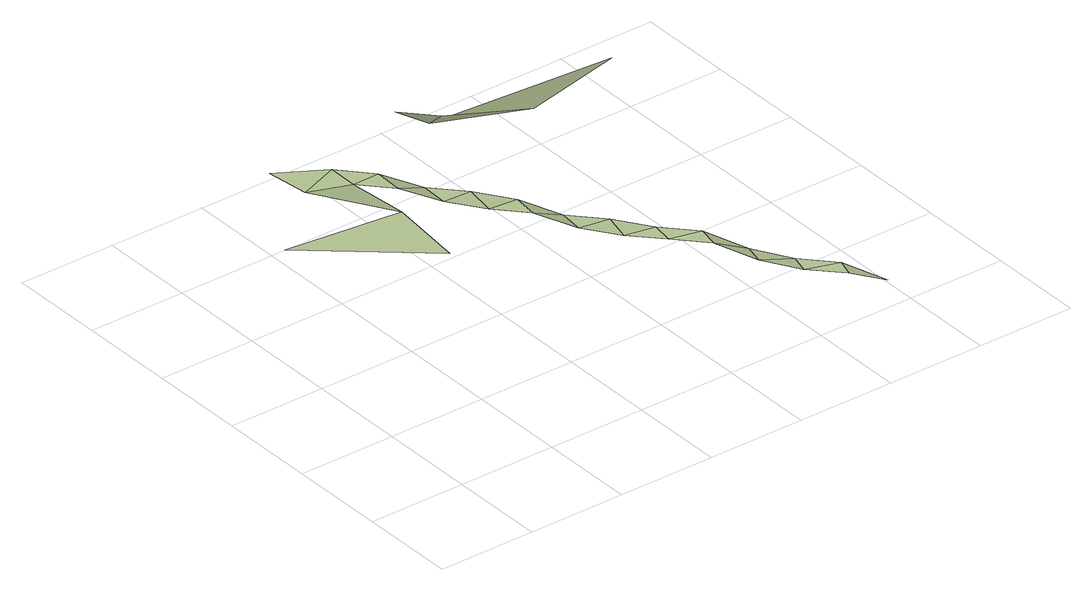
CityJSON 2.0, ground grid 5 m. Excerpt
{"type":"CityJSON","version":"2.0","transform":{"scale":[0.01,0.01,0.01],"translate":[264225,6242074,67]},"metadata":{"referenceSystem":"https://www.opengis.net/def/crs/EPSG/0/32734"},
"CityObjects":{
"terrain1":{"type":"TINRelief","geometry":[{"type":"CompositeSurface","lod":"1","boundaries":[[[0,1,2]],[[3,2,4]],[[3,5,6]],[[3,4,5]],[[4,7,5]],[[8,7,4]],[[7,8,9]],[[9,8,10]],[[10,11,9]],[[11,10,12]],[[12,13,11]],[[13,12,14]],[[14,15,13]],[[15,14,16]],[[16,17,15]],[[17,16,18]],[[18,19,17]],[[19,18,20]],[[20,21,19]],[[21,20,22]],[[22,23,21]],[[23,22,24]],[[24,25,23]],[[25,24,26]],[[26,27,25]],[[27,26,28]],[[29,30,31]],[[28,32,27]],[[33,29,31]],[[34,29,33]]]}]}
},
"vertices":[
[70,1349,560],[624,883,560],[666,1281,560],[500,1757,490],[707,1679,490],[708,1835,490],[473,1977,490],[847,1683,490],[844,1533,490],[987,1532,440],[982,1388,440],[1127,1380,440],[1119,1242,420],[1267,1228,420],[1256,1097,420],[1406,1077,360],[1394,951,360],[1546,925,360],[1531,806,340],[1686,774,340],[1668,661,340],[1826,622,340],[1805,515,340],[1966,471,270],[1943,370,270],[2105,319,240],[2080,224,240],[2245,168,240],[2217,79,240],[1710,2420,50],[1417,2290,290],[1556,2139,290],[2385,16,170],[1835,1837,370],[2682,2367,40]
]}
